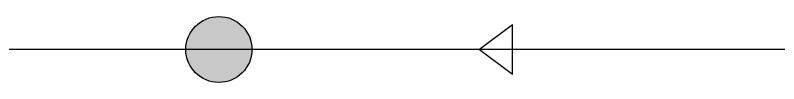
# Model space of a CAD drawing. Header units: millimetres. Extents: x -18594 to 273470, y -238787 to 48452.
# Drawn here: x 113308 to 115616, y -118086 to -117886 of the extents above; entities that cross this region are included whole.
import ezdxf

# ---------------------------------------------------------------- set-up
doc = ezdxf.new("R2010")
doc.units = ezdxf.units.MM
doc.layers.add('AM_BOR', color=4, linetype='Continuous', lineweight=25)
doc.layers.add('Xref AGV layout$0$Ndc8_F_Fast', color=5, linetype='Continuous', true_color=0x0000ff)
doc.layers.add('Xref AGV layout$0$Ndc8_Point', color=7, linetype='Continuous', true_color=0x000080)

# ---------------------------------------------------------------- blocks, each defined once
blk = doc.blocks.new('Xref AGV layout')
at = {"layer": 'Xref AGV layout$0$Ndc8_Point'}
h = blk.add_hatch(color=256, dxfattribs=at)
edge = h.paths.add_edge_path(flags=0)
edge.add_arc((113924, -117986), 100, 0, 360)
at = {"layer": 'Xref AGV layout$0$Ndc8_F_Fast'}
for points in [[(114712, -117986), (114812, -118061), (114812, -117911), (114712, -117986)], [(113924, -117986), (111485, -117986)], [(117075, -117986), (113924, -117986)]]:
    blk.add_lwpolyline(points, dxfattribs=at)
at = {"layer": 'Xref AGV layout$0$Ndc8_Point'}
blk.add_circle((113924, -117986), 100, dxfattribs=at)

msp = doc.modelspace()

# ---------------------------------------------------------------- block references
at = {"layer": 'AM_BOR'}
msp.add_blockref('Xref AGV layout', (0, 0), dxfattribs=at)

doc.saveas('drawing.dxf')
